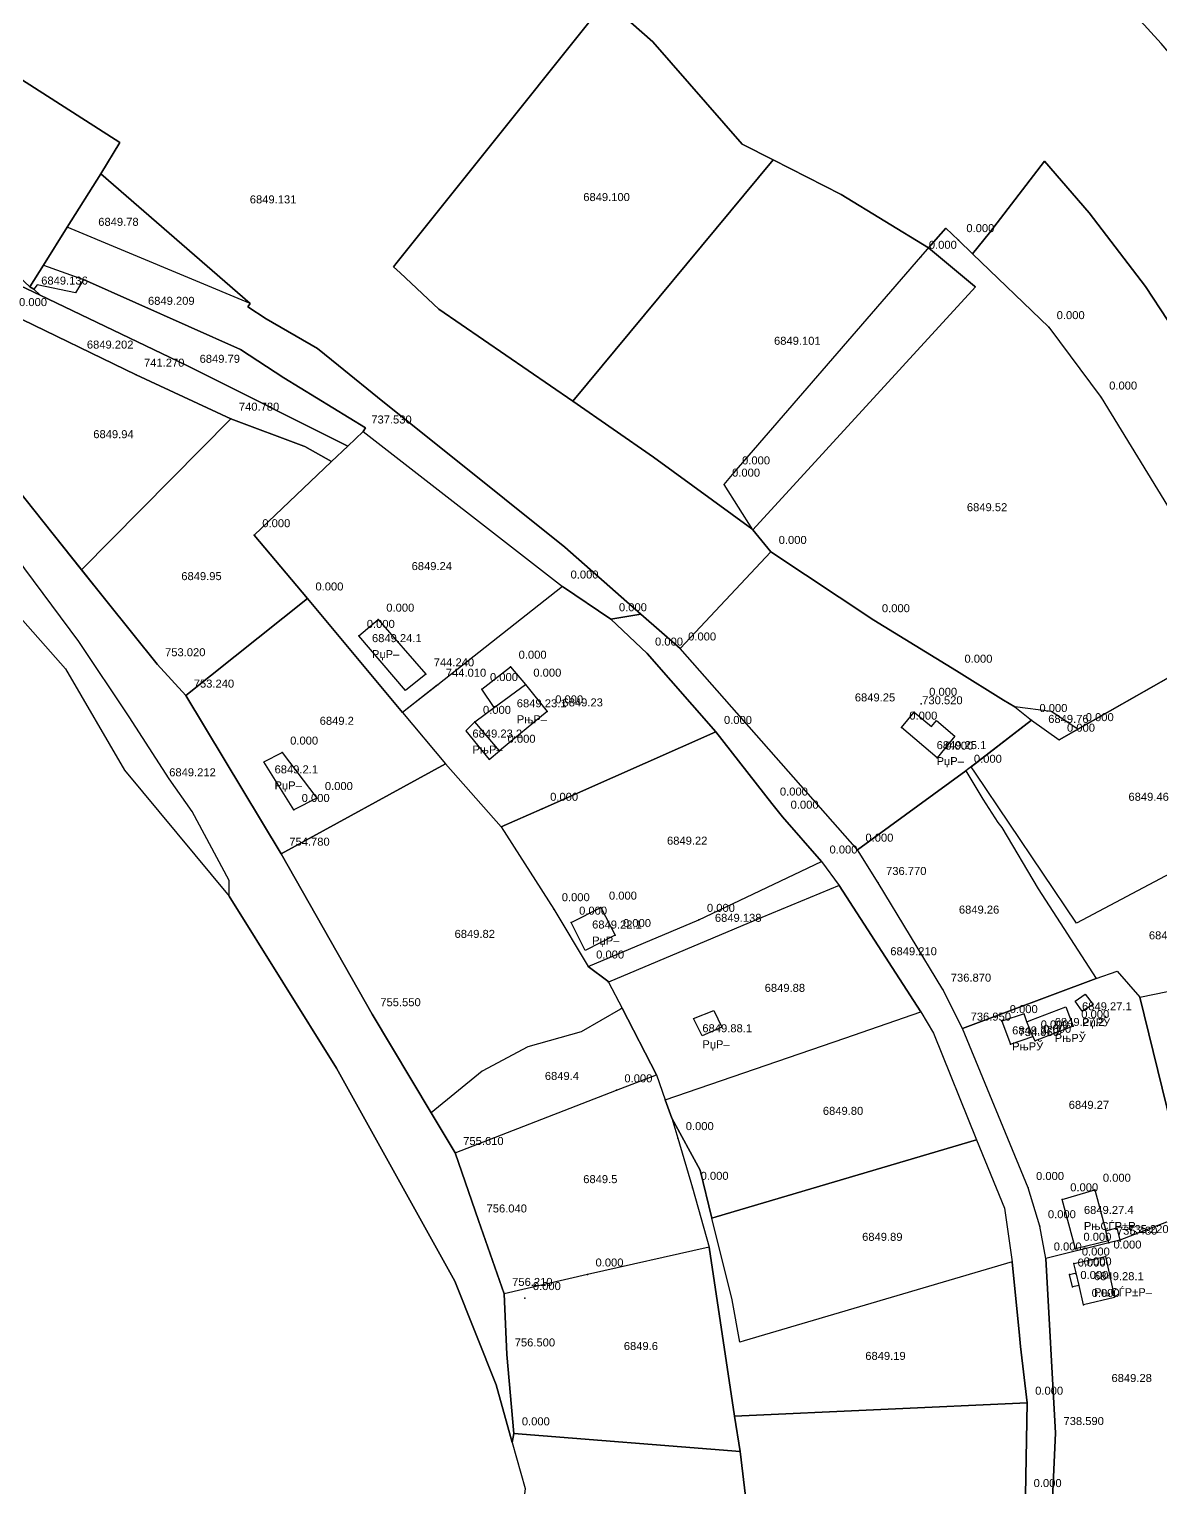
# Model space of a CAD drawing. Header units: metres. Extents: x 8504925 to 8509157, y 4588840 to 4591954.
# Drawn here: x 8506392.3 to 8506533.8, y 4589587.1 to 4589769.4 of the extents above; entities that cross this region are included whole.
import ezdxf

# ---------------------------------------------------------------- set-up
doc = ezdxf.new("R2010")
doc.units = ezdxf.units.M
for name, color, linetype in [('cad13', 30, 'Continuous'), ('cad140', 7, 'Continuous'), ('cad144', 7, 'Continuous'), ('cad145', 7, 'Continuous'), ('cad146', 7, 'Continuous'), ('cad176', 7, 'Continuous'), ('cad22', 7, 'Continuous'), ('cad_cont_1', 30, 'Continuous'), ('cad_cont_2', 7, 'Continuous'), ('cad_cont_3', 7, 'Continuous'), ('points', 1, 'Continuous'), ('texts', 7, 'Continuous')]:
    doc.layers.add(name, color=color, linetype=linetype)
doc.styles.get("Standard").update_dxf_attribs({"font": 'arial.ttf'})

msp = doc.modelspace()

# ---------------------------------------------------------------- linework, layer by layer
at = {"layer": 'cad13'}
for points in [[(8506439.348, 4589686.775), (8506433.52, 4589693.58), (8506435.96, 4589695.61), (8506441.89, 4589688.78), (8506439.348, 4589686.775)], [(8506448.04, 4589682.84), (8506450.439, 4589684.644), (8506448.92, 4589686.94), (8506452.5, 4589689.73), (8506454.34, 4589687.49), (8506457.07, 4589684.15), (8506451.12, 4589679.23)], [(8506505.83, 4589678.36), (8506501.34, 4589682.12), (8506502.95, 4589684.04), (8506505.099, 4589682.244), (8506505.727, 4589682.996), (8506508.028, 4589681.071), (8506505.83, 4589678.36)], [(8506448.04, 4589682.84), (8506446.879, 4589681.7), (8506449.806, 4589678.151), (8506451.12, 4589679.23)], [(8506451.12, 4589679.23), (8506448.04, 4589682.84)], [(8506425.38, 4589671.83), (8506421.654, 4589677.826), (8506423.94, 4589679), (8506428.28, 4589673.32), (8506425.38, 4589671.83)], [(8506461.812, 4589654.277), (8506460.06, 4589657.75), (8506463.79, 4589659.63), (8506465.55, 4589656.2), (8506461.812, 4589654.277)], [(8506523.942, 4589646.678), (8506523.05, 4589647.957), (8506524.327, 4589648.822), (8506525.337, 4589647.545), (8506523.942, 4589646.678)], [(8506476.454, 4589643.609), (8506475.368, 4589645.762), (8506477.884, 4589646.781), (8506478.886, 4589644.697), (8506476.454, 4589643.609)], [(8506517.045, 4589645.378), (8506516.674, 4589646.338), (8506513.89, 4589645.45), (8506515, 4589642.58), (8506517.76, 4589643.54)], [(8506517.045, 4589645.378), (8506517.515, 4589645.559), (8506521.901, 4589647.248), (8506522.83, 4589644.82), (8506518.07, 4589642.99), (8506517.76, 4589643.54)], [(8506517.76, 4589643.54), (8506517.045, 4589645.378)], [(8506527.29, 4589617.76), (8506527.238, 4589617.976), (8506523.1, 4589617), (8506521.45, 4589623.18), (8506525.53, 4589624.38), (8506526.901, 4589619.241), (8506528.268, 4589619.604), (8506528.667, 4589618.085)], [(8506524.13, 4589609.98), (8506523.572, 4589612.42), (8506522.72, 4589612.23), (8506522.38, 4589613.78), (8506523.214, 4589613.983), (8506522.9, 4589615.16), (8506526.86, 4589616.03), (8506527.986, 4589610.896), (8506524.13, 4589609.98)]]:
    msp.add_lwpolyline(points, dxfattribs=at)
at = {"layer": 'cad140'}
for points in [[(8506517.18, 4589624.6), (8506509, 4589644.51)], [(8506518.66, 4589619.82), (8506517.18, 4589624.6)]]:
    msp.add_lwpolyline(points, dxfattribs=at)
at = {"layer": 'cad144'}
for points in [[(8506503.78, 4589740.95), (8506506.902, 4589744.54)], [(8506506.902, 4589744.54), (8506508.47, 4589743.03)], [(8506508.47, 4589743.03), (8506510.25, 4589741.316)], [(8506479.18, 4589712.48), (8506480.43, 4589714.01), (8506503.78, 4589740.95)], [(8506510.25, 4589741.316), (8506519.76, 4589732.16)], [(8506408.3, 4589690.04), (8506383.51, 4589721.06)], [(8506432.142, 4589717.272), (8506434.08, 4589719.12)], [(8506434.08, 4589719.12), (8506458.99, 4589699.75)], [(8506430.123, 4589715.351), (8506432.142, 4589717.272)], [(8506420.46, 4589706.16), (8506430.123, 4589715.351)], [(8506482.757, 4589706.848), (8506479.18, 4589712.48)], [(8506427.1, 4589698.26), (8506420.46, 4589706.16)], [(8506485.01, 4589704.07), (8506482.757, 4589706.848)], [(8506473.69, 4589692.01), (8506485.01, 4589704.07)], [(8506485.01, 4589704.07), (8506497.91, 4589695.54), (8506508.23, 4589689.23), (8506514.124, 4589685.57), (8506515.528, 4589684.727)], [(8506458.99, 4589699.75), (8506443.4, 4589687.48)], [(8506458.99, 4589699.75), (8506465.04, 4589695.66)], [(8506411.89, 4589686.12), (8506427.1, 4589698.26)], [(8506438.991, 4589684.01), (8506427.1, 4589698.26)], [(8506465.04, 4589695.66), (8506469.55, 4589691.37), (8506478.17, 4589681.58)], [(8506495.85, 4589666.87), (8506473.69, 4589692.01)], [(8506521.05, 4589680.61), (8506540.2, 4589691.45)], [(8506411.89, 4589686.12), (8506408.3, 4589690.04)], [(8506423.83, 4589666.37), (8506411.89, 4589686.12)], [(8506443.4, 4589687.48), (8506443.313, 4589687.411), (8506438.991, 4589684.01)], [(8506438.991, 4589684.01), (8506444.341, 4589677.599)], [(8506515.528, 4589684.727), (8506517.6, 4589683.07)], [(8506517.6, 4589683.07), (8506521.05, 4589680.61)], [(8506478.17, 4589681.58), (8506485.16, 4589672.63), (8506486.5, 4589670.99), (8506491.36, 4589665.39)], [(8506444.341, 4589677.599), (8506423.83, 4589666.37)], [(8506451.323, 4589669.712), (8506457.89, 4589659.43), (8506462.19, 4589652.27)], [(8506435.21, 4589646.31), (8506423.83, 4589666.37)], [(8506498.43, 4589662.71), (8506495.85, 4589666.87)], [(8506462.19, 4589652.27), (8506476.04, 4589658.1), (8506491.36, 4589665.39)], [(8506509, 4589644.51), (8506506.52, 4589649.38)], [(8506531.134, 4589648.429), (8506541.12, 4589650.48)], [(8506445.57, 4589628.97), (8506435.21, 4589646.31)], [(8506472.641, 4589633.315), (8506473.39, 4589630.83)], [(8506473.39, 4589630.83), (8506475.25, 4589624.62)], [(8506451.69, 4589611.36), (8506448.49, 4589620.54)], [(8506519.39, 4589615.79), (8506518.66, 4589619.82)], [(8506520.03, 4589581.2), (8506520.61, 4589593.98), (8506519.39, 4589615.79)], [(8506452.9, 4589593.94), (8506452.01, 4589603.8), (8506451.69, 4589611.36)], [(8506517.07, 4589597.77), (8506516.88, 4589586.23), (8506515.92, 4589571.84)], [(8506482.89, 4589577.33), (8506481.187, 4589591.688)]]:
    msp.add_lwpolyline(points, dxfattribs=at)
at = {"layer": 'cad145'}
for points in [[(8506517.6, 4589683.07), (8506509.41, 4589676.73)], [(8506478.17, 4589681.58), (8506456.44, 4589671.98), (8506451.323, 4589669.712)], [(8506451.323, 4589669.712), (8506444.341, 4589677.599)], [(8506495.85, 4589666.87), (8506509.41, 4589676.73)], [(8506517.07, 4589597.77), (8506480.503, 4589596.105)]]:
    msp.add_lwpolyline(points, dxfattribs=at)
at = {"layer": 'cad146'}
for points in [[(8506401.261, 4589751.328), (8506403.659, 4589755.216), (8506384.952, 4589767.193), (8506364.608, 4589778.504), (8506354.279, 4589783.088)], [(8506417.314, 4589661.072), (8506417.334, 4589663.007), (8506412.671, 4589671.635), (8506409.819, 4589675.738), (8506404.823, 4589683.471), (8506398.519, 4589692.889), (8506391.763, 4589701.963), (8506387.431, 4589707.922), (8506381.301, 4589716.152), (8506376.227, 4589723.066), (8506371.807, 4589729.277), (8506370.611, 4589730.793), (8506369.078, 4589731.969), (8506362.147, 4589737.851), (8506355.928, 4589742.862), (8506352.405, 4589745.891), (8506349.502, 4589753.354), (8506345.391, 4589759.879), (8506340.029, 4589767.466), (8506335.238, 4589774.323), (8506334.099, 4589775.831)], [(8506460.259, 4589722.906), (8506443.509, 4589734.408), (8506438.673, 4589738.945), (8506437.858, 4589739.695), (8506438.325, 4589740.279), (8506447.485, 4589751.731), (8506464.45, 4589772.928)], [(8506485.323, 4589753.049), (8506481.435, 4589755.023), (8506470.276, 4589767.826), (8506464.45, 4589772.928)], [(8506397.052, 4589744.641), (8506401.261, 4589751.328)], [(8506401.261, 4589751.328), (8506419.95, 4589735.107)], [(8506460.259, 4589722.906), (8506485.323, 4589753.049)], [(8506504.75, 4589742.059), (8506493.798, 4589748.748), (8506485.323, 4589753.049)], [(8506549.677, 4589704.506), (8506547.233, 4589708.035), (8506543.306, 4589716.633), (8506537.462, 4589728.721), (8506531.841, 4589737.227), (8506524.835, 4589746.43), (8506519.245, 4589752.897), (8506512.368, 4589743.939), (8506510.25, 4589741.316)], [(8506393.669, 4589736.158), (8506388.661, 4589738.51), (8506380.747, 4589742.094), (8506376.266, 4589744.12)], [(8506394.091, 4589739.9), (8506397.052, 4589744.641)], [(8506419.95, 4589735.107), (8506397.052, 4589744.641)], [(8506506.902, 4589744.54), (8506504.75, 4589742.059)], [(8506387.317, 4589741.903), (8506392.399, 4589737.193)], [(8506482.757, 4589706.848), (8506510.591, 4589737.189), (8506510.485, 4589737.291), (8506504.75, 4589742.059)], [(8506392.399, 4589737.193), (8506394.091, 4589739.9)], [(8506394.091, 4589739.9), (8506399.11, 4589738.123)], [(8506392.886, 4589736.9), (8506392.399, 4589737.193)], [(8506399.11, 4589738.123), (8506398.091, 4589736.445), (8506393.317, 4589737.453), (8506392.886, 4589736.9)], [(8506393.669, 4589736.158), (8506392.886, 4589736.9)], [(8506434.08, 4589719.12), (8506434.345, 4589719.584), (8506424.136, 4589725.83), (8506418.735, 4589729.355), (8506399.11, 4589738.123)], [(8506432.142, 4589717.272), (8506411.956, 4589727.393), (8506393.669, 4589736.158)], [(8506419.95, 4589735.107), (8506419.634, 4589734.68), (8506421.935, 4589733.215), (8506428.341, 4589729.488), (8506430.966, 4589727.379), (8506436.509, 4589722.873), (8506444.188, 4589716.738), (8506459.259, 4589704.658), (8506468.79, 4589696.313)], [(8506390.05, 4589733.79), (8506405.67, 4589726.22), (8506417.53, 4589720.72)], [(8506519.76, 4589732.16), (8506526.32, 4589723.36), (8506534.63, 4589709.85), (8506540.2, 4589691.45)], [(8506482.757, 4589706.848), (8506482.653, 4589706.961), (8506470.353, 4589715.928), (8506460.259, 4589722.906)], [(8506398.868, 4589701.846), (8506383.51, 4589721.06)], [(8506398.868, 4589701.846), (8506417.53, 4589720.72)], [(8506417.53, 4589720.72), (8506426.649, 4589717.305), (8506426.792, 4589717.227), (8506430.123, 4589715.351)], [(8506408.3, 4589690.04), (8506398.868, 4589701.846)], [(8506465.04, 4589695.66), (8506468.79, 4589696.313)], [(8506468.79, 4589696.313), (8506473.69, 4589692.01)], [(8506540.2, 4589691.45), (8506523.39, 4589681.93)], [(8506443.4, 4589687.48), (8506438.991, 4589684.01)], [(8506523.39, 4589681.93), (8506520.071, 4589684.139), (8506515.528, 4589684.727)], [(8506517.6, 4589683.07), (8506510.066, 4589677.24)], [(8506523.39, 4589681.93), (8506521.05, 4589680.61)], [(8506510.066, 4589677.24), (8506509.41, 4589676.73)], [(8506509.41, 4589676.73), (8506511.511, 4589673.188), (8506513.382, 4589670.279), (8506513.886, 4589669.643), (8506518.425, 4589661.981), (8506525.681, 4589650.764)], [(8506539.915, 4589666.504), (8506523.243, 4589657.684), (8506510.622, 4589676.414), (8506510.066, 4589677.24)], [(8506491.36, 4589665.39), (8506493.554, 4589662.41)], [(8506493.554, 4589662.41), (8506483.915, 4589658.381), (8506464.741, 4589650.299)], [(8506503.78, 4589646.623), (8506493.554, 4589662.41)], [(8506506.52, 4589649.38), (8506498.43, 4589662.71)], [(8506462.19, 4589652.27), (8506464.653, 4589650.422), (8506464.741, 4589650.299)], [(8506525.681, 4589650.764), (8506528.308, 4589651.695), (8506531.134, 4589648.429)], [(8506464.741, 4589650.299), (8506466.437, 4589647.059)], [(8506525.681, 4589650.764), (8506509, 4589644.51)], [(8506531.134, 4589648.429), (8506535.064, 4589632.478)], [(8506442.567, 4589633.991), (8506435.21, 4589646.31)], [(8506466.437, 4589647.059), (8506466.216, 4589646.932), (8506461.327, 4589644.119), (8506454.653, 4589642.223), (8506448.935, 4589639.205), (8506442.567, 4589633.991)], [(8506470.729, 4589638.743), (8506466.437, 4589647.059)], [(8506471.835, 4589635.605), (8506494.296, 4589643.322), (8506503.78, 4589646.623)], [(8506503.78, 4589646.623), (8506505.354, 4589643.945), (8506510.726, 4589630.635)], [(8506445.57, 4589628.97), (8506465.72, 4589636.8), (8506470.729, 4589638.743)], [(8506470.729, 4589638.743), (8506471.835, 4589635.605)], [(8506471.835, 4589635.605), (8506472.641, 4589633.315)], [(8506445.57, 4589628.97), (8506442.567, 4589633.991)], [(8506472.641, 4589633.315), (8506476.173, 4589626.826), (8506477.663, 4589620.836)], [(8506477.663, 4589620.836), (8506478.196, 4589620.979), (8506510.726, 4589630.635)], [(8506510.726, 4589630.635), (8506514.255, 4589622.07), (8506515.214, 4589615.385)], [(8506448.49, 4589620.54), (8506445.57, 4589628.97)], [(8506475.25, 4589624.62), (8506477.324, 4589617.189)], [(8506515.214, 4589615.385), (8506481.706, 4589605.51), (8506481.168, 4589605.35), (8506480.202, 4589610.623), (8506477.663, 4589620.836)], [(8506535.218, 4589620.6), (8506528.667, 4589618.085)], [(8506477.324, 4589617.189), (8506462.11, 4589613.79), (8506451.69, 4589611.36)], [(8506480.503, 4589596.105), (8506477.324, 4589617.189)], [(8506527.29, 4589617.76), (8506519.39, 4589615.79)], [(8506528.667, 4589618.085), (8506527.29, 4589617.76)], [(8506515.214, 4589615.385), (8506516.091, 4589606.158), (8506516.219, 4589604.787), (8506517.07, 4589597.77)], [(8506481.187, 4589591.688), (8506480.503, 4589596.105)], [(8506452.688, 4589592.812), (8506452.9, 4589593.94)], [(8506481.187, 4589591.688), (8506452.9, 4589593.94)]]:
    msp.add_lwpolyline(points, dxfattribs=at)
at = {"layer": 'cad176'}
for points in [[(8506573.202, 4589700.186), (8506561.893, 4589728.307), (8506551.689, 4589746.643), (8506533.799, 4589767.588), (8506519.244, 4589783.627), (8506517.223, 4589785.749)], [(8506383.041, 4589705.064), (8506396.861, 4589689.463), (8506404.252, 4589676.791), (8506417.314, 4589661.072)], [(8506417.314, 4589661.072), (8506430.729, 4589639.588), (8506445.533, 4589612.947), (8506450.674, 4589600.002), (8506452.688, 4589592.812)], [(8506452.688, 4589592.812), (8506454.299, 4589587.064), (8506453.885, 4589583.525), (8506453.182, 4589582.682), (8506450.046, 4589578.891)]]:
    msp.add_lwpolyline(points, dxfattribs=at)
at = {"layer": 'cad22'}
for points in [[(8506450.439, 4589684.644), (8506454.34, 4589687.49)], [(8506527.238, 4589617.976), (8506526.901, 4589619.241)], [(8506523.572, 4589612.42), (8506523.214, 4589613.983)]]:
    msp.add_lwpolyline(points, dxfattribs=at)
at = {"layer": 'cad_cont_1'}
for points in [[(8506439.348, 4589686.775), (8506433.52, 4589693.58), (8506435.96, 4589695.61), (8506441.89, 4589688.78), (8506439.348, 4589686.775)], [(8506451.12, 4589679.23), (8506448.04, 4589682.84), (8506448.04, 4589682.84), (8506450.439, 4589684.644), (8506448.92, 4589686.94), (8506452.5, 4589689.73), (8506454.34, 4589687.49), (8506457.07, 4589684.15), (8506451.12, 4589679.23)], [(8506505.83, 4589678.36), (8506501.34, 4589682.12), (8506502.95, 4589684.04), (8506505.099, 4589682.244), (8506505.727, 4589682.996), (8506508.028, 4589681.071), (8506505.83, 4589678.36)], [(8506451.12, 4589679.23), (8506448.04, 4589682.84), (8506448.04, 4589682.84), (8506446.879, 4589681.7), (8506449.806, 4589678.151), (8506451.12, 4589679.23)], [(8506425.38, 4589671.83), (8506421.654, 4589677.826), (8506423.94, 4589679), (8506428.28, 4589673.32), (8506425.38, 4589671.83)], [(8506461.812, 4589654.277), (8506460.06, 4589657.75), (8506463.79, 4589659.63), (8506465.55, 4589656.2), (8506461.812, 4589654.277)], [(8506523.942, 4589646.678), (8506523.05, 4589647.957), (8506524.327, 4589648.822), (8506525.337, 4589647.545), (8506523.942, 4589646.678)], [(8506476.454, 4589643.609), (8506475.368, 4589645.762), (8506477.884, 4589646.781), (8506478.886, 4589644.697), (8506476.454, 4589643.609)], [(8506517.76, 4589643.54), (8506517.045, 4589645.378), (8506517.045, 4589645.378), (8506516.674, 4589646.338), (8506513.89, 4589645.45), (8506515, 4589642.58), (8506517.76, 4589643.54)], [(8506517.76, 4589643.54), (8506517.045, 4589645.378), (8506517.045, 4589645.378), (8506517.515, 4589645.559), (8506521.901, 4589647.248), (8506522.83, 4589644.82), (8506518.07, 4589642.99), (8506517.76, 4589643.54)], [(8506528.667, 4589618.085), (8506527.29, 4589617.76), (8506527.29, 4589617.76), (8506527.238, 4589617.976), (8506523.1, 4589617), (8506521.45, 4589623.18), (8506525.53, 4589624.38), (8506526.901, 4589619.241), (8506528.268, 4589619.604), (8506528.667, 4589618.085)], [(8506524.13, 4589609.98), (8506523.572, 4589612.42), (8506522.72, 4589612.23), (8506522.38, 4589613.78), (8506523.214, 4589613.983), (8506522.9, 4589615.16), (8506526.86, 4589616.03), (8506527.986, 4589610.896), (8506524.13, 4589609.98)]]:
    msp.add_lwpolyline(points, dxfattribs=at)
at = {"layer": 'cad_cont_2'}
for points in [[(8506363.291, 4589761.083), (8506348.267, 4589773.078), (8506354.279, 4589783.088), (8506354.279, 4589783.088), (8506364.608, 4589778.504), (8506384.952, 4589767.193), (8506403.659, 4589755.216), (8506401.261, 4589751.328), (8506401.261, 4589751.328), (8506397.052, 4589744.641), (8506397.052, 4589744.641), (8506394.091, 4589739.9), (8506394.091, 4589739.9), (8506392.399, 4589737.193), (8506392.399, 4589737.193), (8506387.317, 4589741.903), (8506387.317, 4589741.903), (8506382.508, 4589745.741), (8506382.508, 4589745.741), (8506378.511, 4589748.933), (8506378.511, 4589748.933), (8506363.291, 4589761.083)], [(8506533.799, 4589767.588), (8506519.244, 4589783.627)], [(8506464.45, 4589772.928), (8506447.485, 4589751.731), (8506438.325, 4589740.279), (8506437.858, 4589739.695), (8506438.673, 4589738.945), (8506443.509, 4589734.408), (8506460.259, 4589722.906), (8506460.259, 4589722.906), (8506470.353, 4589715.928), (8506482.653, 4589706.961), (8506482.757, 4589706.848), (8506482.757, 4589706.848), (8506485.01, 4589704.07), (8506485.01, 4589704.07), (8506473.69, 4589692.01), (8506473.69, 4589692.01), (8506468.79, 4589696.313), (8506468.79, 4589696.313), (8506459.259, 4589704.658), (8506444.188, 4589716.738), (8506436.509, 4589722.873), (8506430.966, 4589727.379), (8506428.341, 4589729.488), (8506421.935, 4589733.215), (8506419.634, 4589734.68), (8506419.95, 4589735.107), (8506419.95, 4589735.107), (8506401.261, 4589751.328)], [(8506460.259, 4589722.906), (8506443.509, 4589734.408), (8506438.673, 4589738.945), (8506437.858, 4589739.695), (8506438.325, 4589740.279), (8506447.485, 4589751.731), (8506464.45, 4589772.928), (8506464.45, 4589772.928), (8506470.276, 4589767.826), (8506481.435, 4589755.023), (8506485.323, 4589753.049), (8506485.323, 4589753.049), (8506460.259, 4589722.906)], [(8506464.45, 4589772.928), (8506470.276, 4589767.826), (8506481.435, 4589755.023), (8506485.323, 4589753.049), (8506485.323, 4589753.049), (8506493.798, 4589748.748), (8506504.75, 4589742.059), (8506504.75, 4589742.059), (8506506.902, 4589744.54), (8506506.902, 4589744.54), (8506508.47, 4589743.03), (8506508.47, 4589743.03), (8506510.25, 4589741.316), (8506510.25, 4589741.316), (8506512.368, 4589743.939), (8506519.245, 4589752.897), (8506524.835, 4589746.43), (8506531.841, 4589737.227), (8506537.462, 4589728.721)], [(8506401.261, 4589751.328), (8506403.659, 4589755.216), (8506384.952, 4589767.193)], [(8506419.95, 4589735.107), (8506397.052, 4589744.641), (8506397.052, 4589744.641), (8506401.261, 4589751.328), (8506401.261, 4589751.328), (8506419.95, 4589735.107)], [(8506460.259, 4589722.906), (8506485.323, 4589753.049), (8506485.323, 4589753.049), (8506493.798, 4589748.748), (8506504.75, 4589742.059), (8506504.75, 4589742.059), (8506510.485, 4589737.291), (8506510.591, 4589737.189), (8506482.757, 4589706.848), (8506482.757, 4589706.848), (8506482.653, 4589706.961), (8506470.353, 4589715.928), (8506460.259, 4589722.906)], [(8506537.462, 4589728.721), (8506531.841, 4589737.227), (8506524.835, 4589746.43), (8506519.245, 4589752.897), (8506512.368, 4589743.939), (8506510.25, 4589741.316)], [(8506376.266, 4589744.12), (8506385.077, 4589742.282), (8506387.317, 4589741.903), (8506387.317, 4589741.903), (8506392.399, 4589737.193), (8506392.399, 4589737.193), (8506392.886, 4589736.9), (8506392.886, 4589736.9), (8506393.669, 4589736.158), (8506393.669, 4589736.158), (8506388.661, 4589738.51), (8506380.747, 4589742.094), (8506376.266, 4589744.12)], [(8506394.091, 4589739.9), (8506399.11, 4589738.123), (8506399.11, 4589738.123), (8506418.735, 4589729.355), (8506424.136, 4589725.83), (8506434.345, 4589719.584), (8506434.08, 4589719.12), (8506434.08, 4589719.12), (8506458.99, 4589699.75), (8506458.99, 4589699.75), (8506465.04, 4589695.66), (8506465.04, 4589695.66), (8506468.79, 4589696.313), (8506468.79, 4589696.313), (8506459.259, 4589704.658), (8506444.188, 4589716.738), (8506436.509, 4589722.873), (8506430.966, 4589727.379), (8506428.341, 4589729.488), (8506421.935, 4589733.215), (8506419.634, 4589734.68), (8506419.95, 4589735.107), (8506419.95, 4589735.107), (8506397.052, 4589744.641), (8506397.052, 4589744.641), (8506394.091, 4589739.9)], [(8506482.757, 4589706.848), (8506510.591, 4589737.189), (8506510.485, 4589737.291), (8506504.75, 4589742.059), (8506504.75, 4589742.059), (8506506.902, 4589744.54), (8506506.902, 4589744.54), (8506508.47, 4589743.03), (8506508.47, 4589743.03), (8506510.25, 4589741.316), (8506510.25, 4589741.316), (8506519.76, 4589732.16), (8506519.76, 4589732.16), (8506526.32, 4589723.36), (8506534.63, 4589709.85)], [(8506510.25, 4589741.316), (8506519.76, 4589732.16), (8506519.76, 4589732.16), (8506526.32, 4589723.36), (8506534.63, 4589709.85)], [(8506392.886, 4589736.9), (8506392.399, 4589737.193), (8506392.399, 4589737.193), (8506394.091, 4589739.9), (8506394.091, 4589739.9), (8506399.11, 4589738.123), (8506399.11, 4589738.123), (8506398.091, 4589736.445), (8506393.317, 4589737.453), (8506392.886, 4589736.9)], [(8506388.661, 4589738.51), (8506393.669, 4589736.158), (8506393.669, 4589736.158), (8506411.956, 4589727.393), (8506432.142, 4589717.272), (8506432.142, 4589717.272), (8506430.123, 4589715.351), (8506430.123, 4589715.351), (8506426.792, 4589717.227), (8506426.649, 4589717.305), (8506417.53, 4589720.72), (8506417.53, 4589720.72), (8506405.67, 4589726.22), (8506390.05, 4589733.79)], [(8506399.11, 4589738.123), (8506398.091, 4589736.445), (8506393.317, 4589737.453), (8506392.886, 4589736.9), (8506392.886, 4589736.9), (8506393.669, 4589736.158), (8506393.669, 4589736.158), (8506411.956, 4589727.393), (8506432.142, 4589717.272), (8506432.142, 4589717.272), (8506434.08, 4589719.12), (8506434.08, 4589719.12), (8506434.345, 4589719.584), (8506424.136, 4589725.83), (8506418.735, 4589729.355), (8506399.11, 4589738.123)], [(8506383.51, 4589721.06), (8506390.05, 4589733.79), (8506390.05, 4589733.79), (8506405.67, 4589726.22), (8506417.53, 4589720.72), (8506417.53, 4589720.72), (8506398.868, 4589701.846), (8506398.868, 4589701.846), (8506383.51, 4589721.06)], [(8506383.51, 4589721.06), (8506398.868, 4589701.846), (8506398.868, 4589701.846), (8506408.3, 4589690.04), (8506408.3, 4589690.04), (8506411.89, 4589686.12), (8506411.89, 4589686.12), (8506423.83, 4589666.37), (8506423.83, 4589666.37), (8506435.21, 4589646.31), (8506435.21, 4589646.31), (8506442.567, 4589633.991), (8506442.567, 4589633.991), (8506445.57, 4589628.97), (8506445.57, 4589628.97), (8506448.49, 4589620.54), (8506448.49, 4589620.54), (8506451.69, 4589611.36), (8506451.69, 4589611.36), (8506452.01, 4589603.8), (8506452.9, 4589593.94), (8506452.9, 4589593.94), (8506452.688, 4589592.812), (8506452.688, 4589592.812), (8506450.674, 4589600.002), (8506445.533, 4589612.947), (8506430.729, 4589639.588), (8506417.314, 4589661.072), (8506417.314, 4589661.072), (8506417.334, 4589663.007), (8506412.671, 4589671.635), (8506409.819, 4589675.738), (8506404.823, 4589683.471), (8506398.519, 4589692.889), (8506391.763, 4589701.963)], [(8506408.3, 4589690.04), (8506398.868, 4589701.846), (8506398.868, 4589701.846), (8506417.53, 4589720.72), (8506417.53, 4589720.72), (8506426.649, 4589717.305), (8506426.792, 4589717.227), (8506430.123, 4589715.351), (8506430.123, 4589715.351), (8506420.46, 4589706.16), (8506420.46, 4589706.16), (8506427.1, 4589698.26), (8506427.1, 4589698.26), (8506411.89, 4589686.12), (8506411.89, 4589686.12), (8506408.3, 4589690.04)], [(8506420.46, 4589706.16), (8506430.123, 4589715.351), (8506430.123, 4589715.351), (8506432.142, 4589717.272), (8506432.142, 4589717.272), (8506434.08, 4589719.12), (8506434.08, 4589719.12), (8506458.99, 4589699.75), (8506458.99, 4589699.75), (8506443.4, 4589687.48), (8506443.4, 4589687.48), (8506438.991, 4589684.01), (8506438.991, 4589684.01), (8506427.1, 4589698.26), (8506427.1, 4589698.26), (8506420.46, 4589706.16)], [(8506540.2, 4589691.45), (8506523.39, 4589681.93), (8506523.39, 4589681.93), (8506520.071, 4589684.139), (8506515.528, 4589684.727), (8506515.528, 4589684.727), (8506514.124, 4589685.57), (8506508.23, 4589689.23), (8506497.91, 4589695.54), (8506485.01, 4589704.07), (8506485.01, 4589704.07), (8506482.757, 4589706.848)], [(8506383.041, 4589705.064), (8506396.861, 4589689.463), (8506404.252, 4589676.791), (8506417.314, 4589661.072), (8506417.314, 4589661.072), (8506417.334, 4589663.007), (8506412.671, 4589671.635), (8506409.819, 4589675.738), (8506404.823, 4589683.471), (8506398.519, 4589692.889), (8506391.763, 4589701.963)], [(8506495.85, 4589666.87), (8506473.69, 4589692.01), (8506473.69, 4589692.01), (8506485.01, 4589704.07), (8506485.01, 4589704.07), (8506497.91, 4589695.54), (8506508.23, 4589689.23), (8506514.124, 4589685.57), (8506515.528, 4589684.727), (8506515.528, 4589684.727), (8506517.6, 4589683.07), (8506517.6, 4589683.07), (8506510.066, 4589677.24), (8506510.066, 4589677.24), (8506509.41, 4589676.73), (8506509.41, 4589676.73), (8506495.85, 4589666.87)], [(8506443.4, 4589687.48), (8506438.991, 4589684.01), (8506438.991, 4589684.01), (8506444.341, 4589677.599), (8506444.341, 4589677.599), (8506451.323, 4589669.712), (8506451.323, 4589669.712), (8506456.44, 4589671.98), (8506478.17, 4589681.58), (8506478.17, 4589681.58), (8506469.55, 4589691.37), (8506465.04, 4589695.66), (8506465.04, 4589695.66), (8506458.99, 4589699.75), (8506458.99, 4589699.75), (8506443.4, 4589687.48)], [(8506411.89, 4589686.12), (8506427.1, 4589698.26), (8506427.1, 4589698.26), (8506438.991, 4589684.01), (8506438.991, 4589684.01), (8506444.341, 4589677.599), (8506444.341, 4589677.599), (8506423.83, 4589666.37), (8506423.83, 4589666.37), (8506411.89, 4589686.12)], [(8506520.03, 4589581.2), (8506520.61, 4589593.98), (8506519.39, 4589615.79), (8506519.39, 4589615.79), (8506518.66, 4589619.82), (8506518.66, 4589619.82), (8506517.18, 4589624.6), (8506517.18, 4589624.6), (8506509, 4589644.51), (8506509, 4589644.51), (8506506.52, 4589649.38), (8506506.52, 4589649.38), (8506498.43, 4589662.71), (8506498.43, 4589662.71), (8506495.85, 4589666.87), (8506495.85, 4589666.87), (8506473.69, 4589692.01), (8506473.69, 4589692.01), (8506468.79, 4589696.313), (8506468.79, 4589696.313), (8506465.04, 4589695.66)], [(8506465.04, 4589695.66), (8506469.55, 4589691.37), (8506478.17, 4589681.58), (8506478.17, 4589681.58), (8506485.16, 4589672.63), (8506486.5, 4589670.99), (8506491.36, 4589665.39), (8506491.36, 4589665.39), (8506493.554, 4589662.41), (8506493.554, 4589662.41), (8506503.78, 4589646.623), (8506503.78, 4589646.623), (8506505.354, 4589643.945), (8506510.726, 4589630.635), (8506510.726, 4589630.635), (8506514.255, 4589622.07), (8506515.214, 4589615.385), (8506515.214, 4589615.385), (8506516.091, 4589606.158), (8506516.219, 4589604.787), (8506517.07, 4589597.77), (8506517.07, 4589597.77), (8506516.88, 4589586.23)], [(8506539.915, 4589666.504), (8506523.243, 4589657.684), (8506510.622, 4589676.414), (8506510.066, 4589677.24), (8506510.066, 4589677.24), (8506517.6, 4589683.07), (8506517.6, 4589683.07), (8506521.05, 4589680.61), (8506521.05, 4589680.61), (8506523.39, 4589681.93), (8506523.39, 4589681.93), (8506540.2, 4589691.45), (8506540.2, 4589691.45), (8506544.7, 4589694.16), (8506548.589, 4589690.895), (8506550.02, 4589688.662), (8506556.25, 4589674.75), (8506556.25, 4589674.75), (8506539.915, 4589666.504)], [(8506523.39, 4589681.93), (8506520.071, 4589684.139), (8506515.528, 4589684.727), (8506515.528, 4589684.727), (8506517.6, 4589683.07), (8506517.6, 4589683.07), (8506521.05, 4589680.61), (8506521.05, 4589680.61), (8506523.39, 4589681.93)], [(8506478.17, 4589681.58), (8506456.44, 4589671.98), (8506451.323, 4589669.712), (8506451.323, 4589669.712), (8506457.89, 4589659.43), (8506462.19, 4589652.27), (8506462.19, 4589652.27), (8506476.04, 4589658.1), (8506491.36, 4589665.39), (8506491.36, 4589665.39), (8506486.5, 4589670.99), (8506485.16, 4589672.63), (8506478.17, 4589681.58)], [(8506435.21, 4589646.31), (8506423.83, 4589666.37), (8506423.83, 4589666.37), (8506444.341, 4589677.599), (8506444.341, 4589677.599), (8506451.323, 4589669.712), (8506451.323, 4589669.712), (8506457.89, 4589659.43), (8506462.19, 4589652.27), (8506462.19, 4589652.27), (8506464.653, 4589650.422), (8506464.741, 4589650.299), (8506464.741, 4589650.299), (8506466.437, 4589647.059), (8506466.437, 4589647.059), (8506466.216, 4589646.932), (8506461.327, 4589644.119), (8506454.653, 4589642.223), (8506448.935, 4589639.205), (8506442.567, 4589633.991), (8506442.567, 4589633.991), (8506435.21, 4589646.31)], [(8506498.43, 4589662.71), (8506495.85, 4589666.87), (8506495.85, 4589666.87), (8506509.41, 4589676.73), (8506509.41, 4589676.73), (8506511.511, 4589673.188), (8506513.382, 4589670.279), (8506513.886, 4589669.643), (8506518.425, 4589661.981), (8506525.681, 4589650.764), (8506525.681, 4589650.764), (8506509, 4589644.51), (8506509, 4589644.51), (8506506.52, 4589649.38), (8506506.52, 4589649.38), (8506498.43, 4589662.71)], [(8506509.41, 4589676.73), (8506511.511, 4589673.188), (8506513.382, 4589670.279), (8506513.886, 4589669.643), (8506518.425, 4589661.981), (8506525.681, 4589650.764), (8506525.681, 4589650.764), (8506528.308, 4589651.695), (8506531.134, 4589648.429), (8506531.134, 4589648.429), (8506541.12, 4589650.48), (8506541.12, 4589650.48), (8506546.001, 4589651.487), (8506546.001, 4589651.487), (8506541.858, 4589662.811), (8506539.915, 4589666.504), (8506539.915, 4589666.504), (8506523.243, 4589657.684), (8506510.622, 4589676.414), (8506510.066, 4589677.24), (8506510.066, 4589677.24), (8506509.41, 4589676.73)], [(8506462.19, 4589652.27), (8506476.04, 4589658.1), (8506491.36, 4589665.39), (8506491.36, 4589665.39), (8506493.554, 4589662.41), (8506493.554, 4589662.41), (8506483.915, 4589658.381), (8506464.741, 4589650.299), (8506464.741, 4589650.299), (8506464.653, 4589650.422), (8506462.19, 4589652.27)], [(8506493.554, 4589662.41), (8506483.915, 4589658.381), (8506464.741, 4589650.299), (8506464.741, 4589650.299), (8506466.437, 4589647.059), (8506466.437, 4589647.059), (8506470.729, 4589638.743), (8506470.729, 4589638.743), (8506471.835, 4589635.605), (8506471.835, 4589635.605), (8506494.296, 4589643.322), (8506503.78, 4589646.623), (8506503.78, 4589646.623), (8506493.554, 4589662.41)], [(8506531.134, 4589648.429), (8506541.12, 4589650.48), (8506541.12, 4589650.48), (8506546.001, 4589651.487), (8506546.001, 4589651.487), (8506552.68, 4589652.86), (8506552.68, 4589652.86), (8506563.98, 4589655.02), (8506563.98, 4589655.02), (8506565.53, 4589649.46), (8506565.53, 4589649.46), (8506569.19, 4589635.23), (8506569.19, 4589635.23), (8506559.22, 4589634.87), (8506537.09, 4589632.64), (8506537.09, 4589632.64), (8506535.064, 4589632.478), (8506535.064, 4589632.478), (8506531.134, 4589648.429)], [(8506517.18, 4589624.6), (8506509, 4589644.51), (8506509, 4589644.51), (8506525.681, 4589650.764), (8506525.681, 4589650.764), (8506528.308, 4589651.695), (8506531.134, 4589648.429), (8506531.134, 4589648.429), (8506535.064, 4589632.478), (8506535.064, 4589632.478), (8506535.218, 4589620.6), (8506535.218, 4589620.6), (8506528.667, 4589618.085), (8506528.667, 4589618.085), (8506527.29, 4589617.76), (8506527.29, 4589617.76), (8506519.39, 4589615.79), (8506519.39, 4589615.79), (8506518.66, 4589619.82), (8506518.66, 4589619.82), (8506517.18, 4589624.6)], [(8506466.437, 4589647.059), (8506466.216, 4589646.932), (8506461.327, 4589644.119), (8506454.653, 4589642.223), (8506448.935, 4589639.205), (8506442.567, 4589633.991), (8506442.567, 4589633.991), (8506445.57, 4589628.97), (8506445.57, 4589628.97), (8506465.72, 4589636.8), (8506470.729, 4589638.743), (8506470.729, 4589638.743), (8506466.437, 4589647.059)], [(8506471.835, 4589635.605), (8506494.296, 4589643.322), (8506503.78, 4589646.623), (8506503.78, 4589646.623), (8506505.354, 4589643.945), (8506510.726, 4589630.635), (8506510.726, 4589630.635), (8506478.196, 4589620.979), (8506477.663, 4589620.836), (8506477.663, 4589620.836), (8506476.173, 4589626.826), (8506472.641, 4589633.315), (8506472.641, 4589633.315), (8506471.835, 4589635.605)], [(8506448.49, 4589620.54), (8506445.57, 4589628.97), (8506445.57, 4589628.97), (8506465.72, 4589636.8), (8506470.729, 4589638.743), (8506470.729, 4589638.743), (8506471.835, 4589635.605), (8506471.835, 4589635.605), (8506472.641, 4589633.315), (8506472.641, 4589633.315), (8506473.39, 4589630.83), (8506473.39, 4589630.83), (8506475.25, 4589624.62), (8506475.25, 4589624.62), (8506477.324, 4589617.189), (8506477.324, 4589617.189), (8506462.11, 4589613.79), (8506451.69, 4589611.36), (8506451.69, 4589611.36), (8506448.49, 4589620.54)], [(8506472.641, 4589633.315), (8506473.39, 4589630.83), (8506473.39, 4589630.83), (8506475.25, 4589624.62), (8506475.25, 4589624.62), (8506477.324, 4589617.189), (8506477.324, 4589617.189), (8506480.503, 4589596.105), (8506480.503, 4589596.105), (8506517.07, 4589597.77), (8506517.07, 4589597.77), (8506516.219, 4589604.787), (8506516.091, 4589606.158), (8506515.214, 4589615.385), (8506515.214, 4589615.385), (8506481.706, 4589605.51), (8506481.168, 4589605.35), (8506480.202, 4589610.623), (8506477.663, 4589620.836), (8506477.663, 4589620.836), (8506476.173, 4589626.826), (8506472.641, 4589633.315)], [(8506515.214, 4589615.385), (8506481.706, 4589605.51), (8506481.168, 4589605.35), (8506480.202, 4589610.623), (8506477.663, 4589620.836), (8506477.663, 4589620.836), (8506478.196, 4589620.979), (8506510.726, 4589630.635), (8506510.726, 4589630.635), (8506514.255, 4589622.07), (8506515.214, 4589615.385)], [(8506527.29, 4589617.76), (8506519.39, 4589615.79), (8506519.39, 4589615.79), (8506520.61, 4589593.98), (8506520.03, 4589581.2), (8506520.03, 4589581.2), (8506521.551, 4589581.104), (8506521.551, 4589581.104), (8506535.124, 4589580.286), (8506535.124, 4589580.286), (8506535.202, 4589587.051), (8506535.202, 4589587.051), (8506535.351, 4589599.797), (8506535.351, 4589599.797), (8506535.507, 4589613.287), (8506535.507, 4589613.287), (8506535.532, 4589615.504), (8506535.532, 4589615.504), (8506535.218, 4589620.6), (8506535.218, 4589620.6), (8506528.667, 4589618.085), (8506528.667, 4589618.085), (8506527.29, 4589617.76)], [(8506477.324, 4589617.189), (8506462.11, 4589613.79), (8506451.69, 4589611.36), (8506451.69, 4589611.36), (8506452.01, 4589603.8), (8506452.9, 4589593.94), (8506452.9, 4589593.94), (8506481.187, 4589591.688), (8506481.187, 4589591.688), (8506480.503, 4589596.105), (8506480.503, 4589596.105), (8506477.324, 4589617.189)], [(8506517.07, 4589597.77), (8506480.503, 4589596.105), (8506480.503, 4589596.105), (8506481.187, 4589591.688), (8506481.187, 4589591.688), (8506482.89, 4589577.33), (8506482.89, 4589577.33), (8506494.66, 4589575.18), (8506515.92, 4589571.84), (8506515.92, 4589571.84), (8506516.88, 4589586.23), (8506517.07, 4589597.77)], [(8506450.046, 4589578.891), (8506449.72, 4589577.16), (8506449.72, 4589577.16), (8506481.34, 4589568.36), (8506481.34, 4589568.36), (8506482.89, 4589577.33), (8506482.89, 4589577.33), (8506481.187, 4589591.688), (8506481.187, 4589591.688), (8506452.9, 4589593.94), (8506452.9, 4589593.94), (8506452.688, 4589592.812), (8506452.688, 4589592.812), (8506454.299, 4589587.064), (8506453.885, 4589583.525), (8506453.182, 4589582.682), (8506450.046, 4589578.891)]]:
    msp.add_lwpolyline(points, dxfattribs=at)
at = {"layer": 'cad_cont_3'}
for points in [[(8506594.211, 4589575.29), (8506591.381, 4589588.08), (8506589.221, 4589595.89), (8506586.52, 4589605.77), (8506586.52, 4589605.77), (8506586.221, 4589622.47), (8506598.789, 4589636.18), (8506600.35, 4589631.58), (8506603.689, 4589620.463), (8506605.252, 4589627.721), (8506594.893, 4589651.533), (8506575.893, 4589693.447), (8506575.893, 4589693.447), (8506573.202, 4589700.186), (8506573.202, 4589700.186), (8506561.893, 4589728.307), (8506551.689, 4589746.643), (8506533.799, 4589767.588), (8506519.244, 4589783.627)], [(8506383.041, 4589705.064), (8506396.861, 4589689.463), (8506404.252, 4589676.791), (8506417.314, 4589661.072), (8506417.314, 4589661.072), (8506430.729, 4589639.588), (8506445.533, 4589612.947), (8506450.674, 4589600.002), (8506452.688, 4589592.812), (8506452.688, 4589592.812), (8506454.299, 4589587.064)]]:
    msp.add_lwpolyline(points, dxfattribs=at)
at = {"layer": 'points'}
for p in [(8506508.47, 4589743.03), (8506503.78, 4589740.95), (8506519.76, 4589732.16), (8506405.67, 4589726.22), (8506526.32, 4589723.36), (8506417.53, 4589720.72), (8506434.08, 4589719.12), (8506480.43, 4589714.01), (8506479.18, 4589712.48), (8506420.46, 4589706.16), (8506485.01, 4589704.07), (8506458.99, 4589699.75), (8506427.1, 4589698.26), (8506435.96, 4589695.61), (8506465.04, 4589695.66), (8506497.91, 4589695.54), (8506433.52, 4589693.58), (8506469.55, 4589691.37), (8506473.69, 4589692.01), (8506408.3, 4589690.04), (8506452.5, 4589689.73), (8506441.89, 4589688.78), (8506508.23, 4589689.23), (8506411.89, 4589686.12), (8506443.4, 4589687.48), (8506448.92, 4589686.94), (8506454.34, 4589687.49), (8506457.07, 4589684.15), (8506502.95, 4589684.04), (8506503.82, 4589685.1), (8506448.04, 4589682.84), (8506501.34, 4589682.12), (8506517.6, 4589683.07), (8506478.17, 4589681.58), (8506521.05, 4589680.61), (8506523.39, 4589681.93), (8506423.94, 4589679), (8506451.12, 4589679.23), (8506505.83, 4589678.36), (8506509.41, 4589676.73), (8506428.28, 4589673.32), (8506425.38, 4589671.83), (8506456.44, 4589671.98), (8506485.16, 4589672.63), (8506486.5, 4589670.99), (8506423.83, 4589666.37), (8506495.85, 4589666.87), (8506491.36, 4589665.39), (8506498.43, 4589662.71), (8506457.89, 4589659.43), (8506463.79, 4589659.63), (8506460.06, 4589657.75), (8506476.04, 4589658.1), (8506465.55, 4589656.2), (8506462.19, 4589652.27), (8506506.52, 4589649.38), (8506435.21, 4589646.31), (8506509, 4589644.51), (8506513.89, 4589645.45), (8506522.83, 4589644.82), (8506515, 4589642.58), (8506517.76, 4589643.54), (8506518.07, 4589642.99), (8506465.72, 4589636.8), (8506473.39, 4589630.83), (8506445.57, 4589628.97), (8506475.25, 4589624.62), (8506517.18, 4589624.6), (8506525.53, 4589624.38), (8506521.45, 4589623.18), (8506448.49, 4589620.54), (8506518.66, 4589619.82), (8506523.1, 4589617), (8506527.29, 4589617.76), (8506528.7, 4589617.96), (8506519.39, 4589615.79), (8506522.9, 4589615.16), (8506526.86, 4589616.03), (8506462.11, 4589613.79), (8506522.38, 4589613.78), (8506523.13, 4589613.93), (8506451.69, 4589611.36), (8506522.72, 4589612.23), (8506454.28, 4589610.84), (8506524.13, 4589609.98), (8506452.01, 4589603.8), (8506517.07, 4589597.77), (8506452.9, 4589593.94), (8506520.61, 4589593.98)]:
    msp.add_point(p, dxfattribs=at)

# ---------------------------------------------------------------- texts
at = {"layer": 'cad_cont_1'}
for s, p in [('6849.24.1', (8506435.166, 4589692.801)), ('6849.23.1', (8506453.271, 4589684.661)), ('6849.23.2', (8506447.724, 4589680.878)), ('6849.25.1', (8506505.748, 4589679.435)), ('6849.2.1', (8506422.989, 4589676.404)), ('6849.22.1', (8506462.687, 4589657.017)), ('6849.27.1', (8506523.925, 4589646.797)), ('6849.27.2', (8506520.513, 4589644.844)), ('6849.88.1', (8506476.466, 4589644.056)), ('6849.27.3', (8506515.191, 4589643.792)), ('6849.27.4', (8506524.161, 4589621.352)), ('6849.28.1', (8506525.428, 4589613.078))]:
    msp.add_text(s, height=1, dxfattribs=at).set_placement(p)
at = {"layer": 'cad_cont_2'}
for s, p in [('6849.131', (8506419.895, 4589747.621)), ('6849.100', (8506461.579, 4589747.912)), ('6849.78', (8506400.95, 4589744.819)), ('6849.136', (8506393.818, 4589737.479)), ('6849.209', (8506407.167, 4589734.951)), ('6849.202', (8506399.528, 4589729.481)), ('6849.101', (8506485.425, 4589729.957)), ('6849.79', (8506413.618, 4589727.705)), ('6849.94', (8506400.329, 4589718.287)), ('6849.52', (8506509.533, 4589709.162)), ('6849.24', (8506440.12, 4589701.801)), ('6849.95', (8506411.329, 4589700.549)), ('6849.23', (8506458.985, 4589684.772)), ('6849.25', (8506495.526, 4589685.393)), ('6849.2', (8506428.63, 4589682.473)), ('6849.76', (8506519.702, 4589682.709)), ('6849.212', (8506409.819, 4589676.04)), ('6849.46', (8506529.731, 4589672.98)), ('6849.22', (8506472.046, 4589667.496)), ('6849.138', (8506478.032, 4589657.855)), ('6849.26', (8506508.535, 4589658.883)), ('6849.82', (8506445.491, 4589655.848)), ('6849.77', (8506532.284, 4589655.665)), ('6849.210', (8506499.96, 4589653.678)), ('6849.88', (8506484.257, 4589649.104)), ('6849.4', (8506456.776, 4589638.098)), ('6849.80', (8506491.53, 4589633.736)), ('6849.27', (8506522.265, 4589634.488)), ('6849.5', (8506461.575, 4589625.203)), ('6849.89', (8506496.438, 4589617.996)), ('6849.6', (8506466.649, 4589604.352)), ('6849.19', (8506496.833, 4589603.118)), ('6849.28', (8506527.61, 4589600.354))]:
    msp.add_text(s, height=1, dxfattribs=at).set_placement(p)
at = {"layer": 'points'}
for s, p in [('0.000', (8506509.47, 4589744.03)), ('0.000', (8506504.78, 4589741.95)), ('0.000', (8506391.05, 4589734.79)), ('0.000', (8506520.76, 4589733.16)), ('741.270', (8506406.67, 4589727.22)), ('0.000', (8506527.32, 4589724.36)), ('740.780', (8506418.53, 4589721.72)), ('737.530', (8506435.08, 4589720.12)), ('0.000', (8506481.43, 4589715.01)), ('0.000', (8506480.18, 4589713.48)), ('0.000', (8506421.46, 4589707.16)), ('0.000', (8506486.01, 4589705.07)), ('0.000', (8506459.99, 4589700.75)), ('0.000', (8506428.1, 4589699.26)), ('0.000', (8506436.96, 4589696.61)), ('0.000', (8506466.04, 4589696.66)), ('0.000', (8506498.91, 4589696.54)), ('0.000', (8506434.52, 4589694.58)), ('0.000', (8506470.55, 4589692.37)), ('0.000', (8506474.69, 4589693.01)), ('753.020', (8506409.3, 4589691.04)), ('0.000', (8506453.5, 4589690.73)), ('0.000', (8506509.23, 4589690.23)), ('744.240', (8506442.89, 4589689.78)), ('744.010', (8506444.4, 4589688.48)), ('0.000', (8506455.34, 4589688.49)), ('753.240', (8506412.89, 4589687.12)), ('0.000', (8506449.92, 4589687.94)), ('0.000', (8506458.07, 4589685.15)), ('730.520', (8506503.95, 4589685.04)), ('0.000', (8506504.82, 4589686.1)), ('0.000', (8506449.04, 4589683.84)), ('0.000', (8506502.34, 4589683.12)), ('0.000', (8506518.6, 4589684.07)), ('0.000', (8506524.39, 4589682.93)), ('0.000', (8506479.17, 4589682.58)), ('0.000', (8506522.05, 4589681.61)), ('0.000', (8506424.94, 4589680)), ('0.000', (8506452.12, 4589680.23)), ('0.000', (8506506.83, 4589679.36)), ('0.000', (8506510.41, 4589677.73)), ('0.000', (8506429.28, 4589674.32)), ('0.000', (8506426.38, 4589672.83)), ('0.000', (8506457.44, 4589672.98)), ('0.000', (8506486.16, 4589673.63)), ('0.000', (8506487.5, 4589671.99)), ('754.780', (8506424.83, 4589667.37)), ('0.000', (8506496.85, 4589667.87)), ('0.000', (8506492.36, 4589666.39)), ('736.770', (8506499.43, 4589663.71)), ('0.000', (8506458.89, 4589660.43)), ('0.000', (8506464.79, 4589660.63)), ('0.000', (8506461.06, 4589658.75)), ('0.000', (8506477.04, 4589659.1)), ('0.000', (8506466.55, 4589657.2)), ('0.000', (8506463.19, 4589653.27)), ('736.870', (8506507.52, 4589650.38)), ('755.550', (8506436.21, 4589647.31)), ('0.000', (8506514.89, 4589646.45)), ('736.950', (8506510, 4589645.51)), ('0.000', (8506523.83, 4589645.82)), ('734.960', (8506516, 4589643.58)), ('0.000', (8506518.76, 4589644.54)), ('0.000', (8506519.07, 4589643.99)), ('0.000', (8506466.72, 4589637.8)), ('0.000', (8506474.39, 4589631.83)), ('755.610', (8506446.57, 4589629.97)), ('0.000', (8506476.25, 4589625.62)), ('0.000', (8506518.18, 4589625.6)), ('0.000', (8506526.53, 4589625.38)), ('0.000', (8506522.45, 4589624.18)), ('756.040', (8506449.49, 4589621.54)), ('0.000', (8506519.66, 4589620.82)), ('0.000', (8506524.1, 4589618)), ('735.480', (8506528.29, 4589618.76)), ('735.220', (8506529.7, 4589618.96)), ('0.000', (8506520.39, 4589616.79)), ('0.000', (8506523.9, 4589616.16)), ('0.000', (8506527.86, 4589617.03)), ('0.000', (8506463.11, 4589614.79)), ('0.000', (8506523.38, 4589614.78)), ('0.000', (8506524.13, 4589614.93)), ('756.210', (8506452.69, 4589612.36)), ('0.000', (8506455.28, 4589611.84)), ('0.000', (8506523.72, 4589613.23)), ('0.000', (8506525.13, 4589610.98)), ('756.500', (8506453.01, 4589604.8)), ('0.000', (8506518.07, 4589598.77)), ('0.000', (8506453.9, 4589594.94)), ('738.590', (8506521.61, 4589594.98)), ('0.000', (8506517.88, 4589587.23))]:
    msp.add_text(s, height=1, dxfattribs=at).set_placement(p)
at = {"layer": 'texts'}
for s, p in [('РџР–', (8506435.166, 4589690.801)), ('РњР–', (8506453.271, 4589682.661)), ('РњР–', (8506447.724, 4589678.878)), ('РџР–', (8506505.748, 4589677.435)), ('РџР–', (8506422.989, 4589674.404)), ('РџР–', (8506462.687, 4589655.017)), ('РџРЎ', (8506523.925, 4589644.797)), ('РњРЎ', (8506520.513, 4589642.844)), ('РџР–', (8506476.466, 4589642.056)), ('РњРЎ', (8506515.191, 4589641.792)), ('РњСЃР±Р–', (8506524.161, 4589619.352)), ('РњСЃР±Р–', (8506525.428, 4589611.078))]:
    msp.add_text(s, height=1, dxfattribs=at).set_placement(p)

doc.saveas('drawing.dxf')
